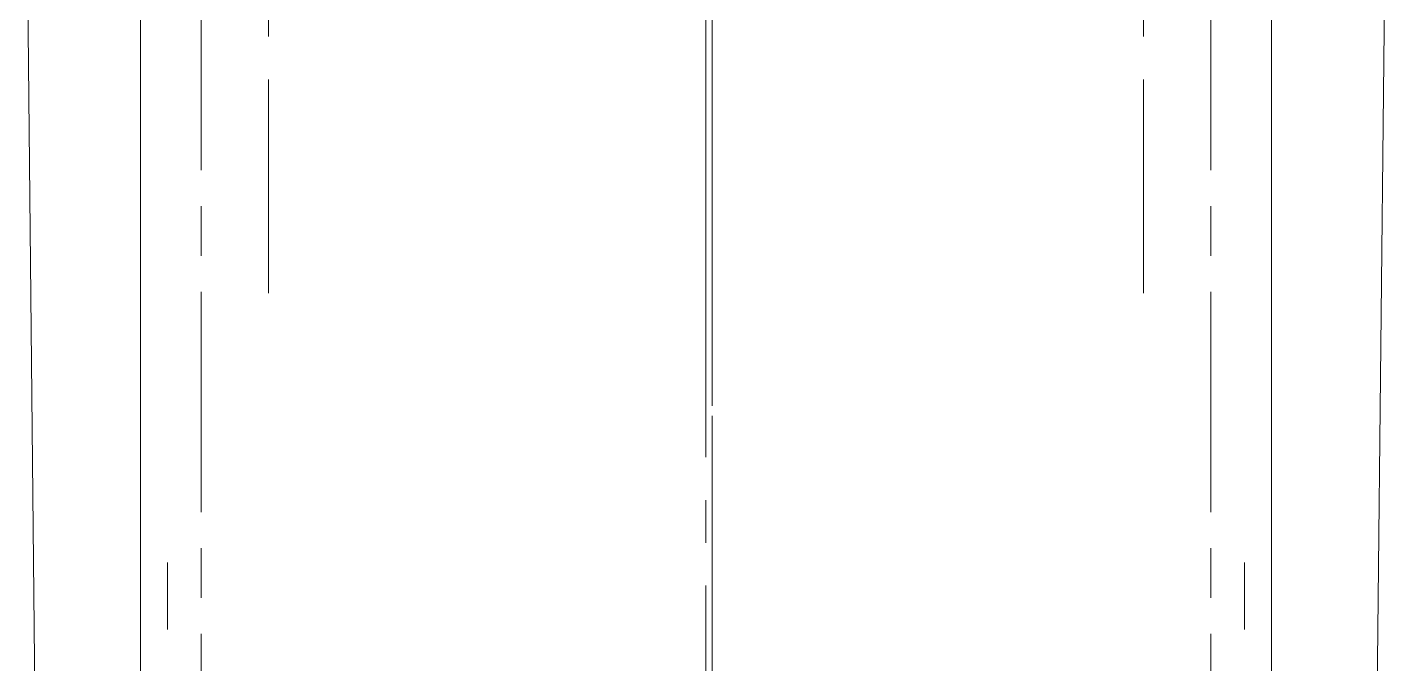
# Paper-space layout 'SW_Model_1' of a CAD drawing. Header units: millimetres. Extents: x 0 to 594, y 0 to 420.
# Drawn here: x 373.83 to 414.17, y 300.97 to 319.89 of the extents above; entities that cross this region are included whole.
import ezdxf

# ---------------------------------------------------------------- set-up
doc = ezdxf.new("R2010")
doc.units = ezdxf.units.MM
doc.linetypes.add('CENTER', pattern=[10.16, 6.35, -1.27, 1.27, -1.27])
doc.layers.add('SLD-0', color=179, linetype='Continuous')

psp = doc.layouts.new('SW_Model_1')

# ---------------------------------------------------------------- linework, layer by layer
at = {"layer": 'SLD-0', "color": 179, "linetype": 'Continuous', "lineweight": 15}
for p, q in [((373.826, 322.19), (374.196, 286.79)), ((414.167, 322.19), (413.796, 286.79))]:
    psp.add_line(p, q, dxfattribs=at)
at = {"layer": 'SLD-0', "color": 8, "linetype": 'Continuous', "lineweight": 15}
for p, q in [((377.196, 322.072), (377.196, 286.79)), ((410.796, 322.072), (410.796, 286.79))]:
    psp.add_line(p, q, dxfattribs=at)
at = {"layer": 'SLD-0', "color": 5, "linetype": 'CENTER', "lineweight": 15}
for p, q in [((378.996, 322.19), (378.996, 286.79)), ((378.996, 322.19), (378.996, 286.79)), ((378.996, 321.99), (378.996, 286.79)), ((378.996, 321.99), (378.996, 311.99)), ((380.996, 311.99), (380.996, 321.99)), ((380.996, 311.99), (380.996, 321.99)), ((393.996, 286.79), (393.996, 321.99)), ((393.996, 286.79), (393.996, 321.99)), ((393.996, 286.79), (393.996, 321.99)), ((394.175, 301.99), (394.175, 321.99)), ((394.175, 301.99), (394.175, 321.99)), ((406.996, 311.99), (406.996, 321.99)), ((406.996, 311.99), (406.996, 321.99)), ((408.996, 322.19), (408.996, 286.79)), ((408.996, 322.19), (408.996, 286.79)), ((408.996, 321.99), (408.996, 286.79)), ((408.996, 321.99), (408.996, 286.79)), ((394.175, 319.79), (394.175, 317.99)), ((393.996, 317.99), (393.996, 312.99)), ((394.175, 314.99), (394.175, 270.99)), ((393.996, 312.99), (393.996, 311.99)), ((377.996, 301.99), (377.996, 303.99)), ((409.996, 301.99), (409.996, 303.99))]:
    psp.add_line(p, q, dxfattribs=at)

doc.saveas('drawing.dxf')
